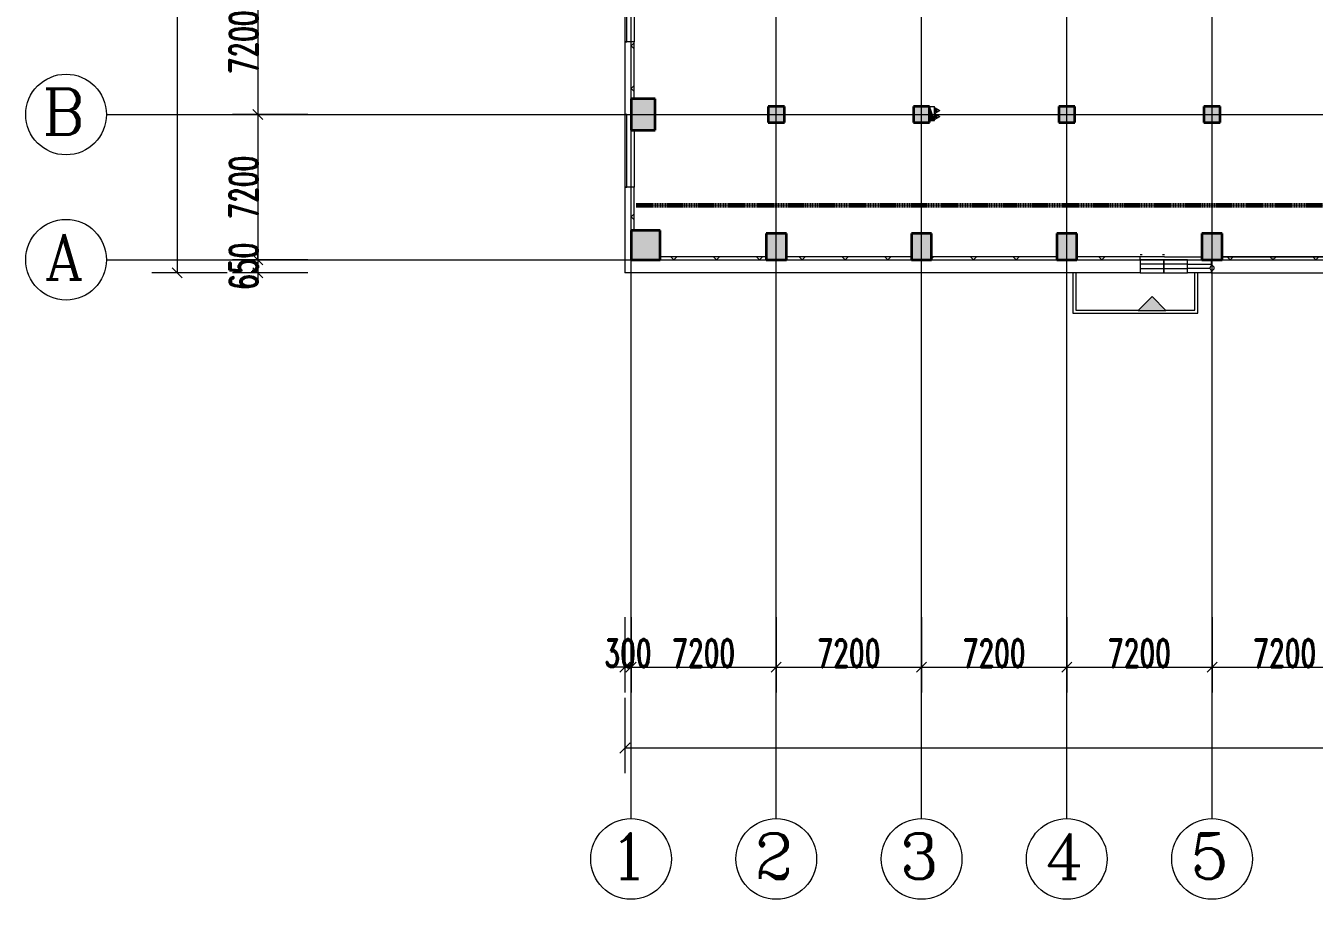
# Model space of a CAD drawing. Header units: millimetres. Extents: x -172041 to 399210, y -31706 to 192400.
# Drawn here: x -30000 to 33864, y -31706 to 11600 of the extents above; entities that cross this region are included whole.
import ezdxf

# ---------------------------------------------------------------- set-up
doc = ezdxf.new("R2010")
doc.units = ezdxf.units.MM
for name, pattern in [('1_1', [2, 1, -1]), ('划线', [6.36, 3.18, -3.18]), ('轴网线', [22.04, 18.38, -1.83, 0, -1.83])]:
    doc.linetypes.add(name, pattern=pattern)
doc.layers.get('0').update_dxf_attribs({"color": 8})
doc.layers.get('Defpoints').update_dxf_attribs({"color": 8})
for name, color, linetype, lineweight in [('A-ANNO-DIMS', 8, 'Continuous', 9), ('A-ANNO-NOTE', 8, 'Continuous', 5), ('A-AREA', 8, 'Continuous', 5), ('A-DETL-GENF', 8, 'Continuous', 18), ('A-GENM', 8, 'Continuous', 5), ('A-GLAZ', 8, 'Continuous', 5), ('A-WALL', 8, 'Continuous', 5), ('A-WALL-FNSH', 8, 'Continuous', 9), ('A-WALL-PATT', 8, 'Continuous', 9), ('M-EQPM', 8, 'Continuous', 5), ('P-PIPE', 8, 'Continuous', 5), ('Q-CASE', 8, '1_1', 5), ('S-COLS', 8, 'Continuous', 5), ('S-GRID', 8, 'Continuous', 9), ('S-GRID-IDEN', 8, 'Continuous', 9)]:
    doc.layers.add(name, color=color, linetype=linetype, lineweight=lineweight)
doc.styles.add('RomanC', font='romanc__.ttf', dxfattribs={"height": 2250})
doc.styles.add('RomanD_3', font='romand__.ttf', dxfattribs={"width": 0.65, "height": 1400})
doc.dimstyles.new('第一_二道尺寸线', dxfattribs={"dimscale": 304.8, "dimtxt": 1405.004626, "dimasz": 1.64042, "dimexe": 4.10105, "dimexo": 0.0625, "dimgap": 0, "dimtad": 1, "dimdec": 0, "dimzin": 0, "dimdsep": 46, "dimtxsty": 'RomanD_3', "dimblk1": 'OBLIQUE', "dimblk2": 'OBLIQUE', "dimsah": 1, "dimcen": 0.09, "dimazin": 0, "dimtfac": 1, "dimtdec": 4, "dimtix": 1, "dimtmove": 0, "dimatfit": 3, "dimfxl": 8.2021, "dimfxlon": 1, "dimtvp": 1, "dimtolj": 1, "dimtzin": 0, "dimlwd": 18, "dimlwe": 18, "dimarcsym": 2})
pattern_1 = [(45, (-5e-09, 2e-10), (-1060.66, 1060.66), []), (135, (-5e-09, 2e-10), (-1060.66, -1060.66), [])]

# ---------------------------------------------------------------- blocks, each defined once
blk = doc.blocks.new('X-AR-F3-00-W-002_HLP2_rvt-1-LAY-2F-1_500-A')
at = {"layer": 'P-PIPE', "color": 96, "true_color": 0x007f00}
for start, end in [(0, 180), (180, 360)]:
    blk.add_arc((28800, -411), 110, start, end, dxfattribs=at)
blk = doc.blocks.new('X-ST-F3-02-C-001_HLP2_rvt-1-LAY-2F-1_500-A')
at = {"layer": 'S-COLS', "true_color": 0xc0c0c0}
for points in [[(250, 6425), (1200, 6425), (1200, 7975), (0, 7975), (0, 6425), (171, 6425)], [(7600, 6800), (7600, 7600), (6800, 7600), (6800, 6800)], [(14000, 6800), (14800, 6800), (14800, 7600), (14000, 7600), (14000, 7047)], [(22000, 6800), (22000, 7600), (21200, 7600), (21200, 6800)], [(29200, 6800), (29200, 7600), (28400, 7600), (28400, 6800)], [(1450, 0), (1450, 1450), (0, 1450), (0, 0)], [(6700, 0), (7700, 0), (7700, 1300), (6700, 1300), (6700, 111)], [(13900, 0), (14900, 0), (14900, 1300), (13900, 1300), (13900, 68)], [(22100, 0), (22100, 1300), (21100, 1300), (21100, 0)], [(29300, 0), (29300, 1300), (28300, 1300), (28300, 0), (28760, 0)]]:
    blk.add_hatch(color=9, dxfattribs=at).paths.add_polyline_path(points, flags=0)
at = {"layer": 'S-COLS', "color": 7, "lineweight": 35}
for p, q in [((1200, 7975), (0, 7975)), ((0, 7975), (0, 6425)), ((1200, 6425), (1200, 7975)), ((7600, 7600), (6800, 7600)), ((6800, 7600), (6800, 6800)), ((7600, 6800), (7600, 7600)), ((14800, 7600), (14000, 7600)), ((14000, 7600), (14000, 6800)), ((14800, 6800), (14800, 7600)), ((22000, 7600), (21200, 7600)), ((21200, 7600), (21200, 6800)), ((22000, 6800), (22000, 7600)), ((29200, 7600), (28400, 7600)), ((28400, 7600), (28400, 6800)), ((29200, 6800), (29200, 7600)), ((0, 6425), (1200, 6425)), ((6800, 6800), (7600, 6800)), ((14000, 6800), (14800, 6800)), ((21200, 6800), (22000, 6800)), ((28400, 6800), (29200, 6800)), ((1450, 1450), (0, 1450)), ((0, 1450), (0, 0)), ((1450, 0), (1450, 1450)), ((7700, 1300), (6700, 1300)), ((6700, 1300), (6700, 0)), ((7700, 0), (7700, 1300)), ((14900, 1300), (13900, 1300)), ((13900, 1300), (13900, 0)), ((14900, 0), (14900, 1300)), ((22100, 1300), (21100, 1300)), ((21100, 1300), (21100, 0)), ((22100, 0), (22100, 1300)), ((29300, 1300), (28300, 1300)), ((28300, 1300), (28300, 0)), ((29300, 0), (29300, 1300)), ((0, 0), (1450, 0)), ((6700, 0), (7700, 0)), ((13900, 0), (14900, 0)), ((21100, 0), (22100, 0)), ((28300, 0), (29300, 0))]:
    blk.add_line(p, q, dxfattribs=at)
blk = doc.blocks.new('三列窗 - XC3612-4606075-LAY-2F-1_500-A')
at = {"layer": 'A-GLAZ'}
for p, q in [((-1760, 187), (-1760, 325)), ((-1760, 325), (-587, 325)), ((-1693, 108), (-587, 108)), ((-587, 325), (-587, -325)), ((587, 325), (-587, 325)), ((-587, 325), (-587, -325)), ((587, 108), (-587, 108)), ((587, 325), (587, -325)), ((1760, 325), (587, 325)), ((587, -325), (587, 325)), ((1760, 108), (587, 108)), ((1760, -325), (1760, 325)), ((-1760, -325), (-1760, -15)), ((-587, -108), (-1760, -108)), ((-587, -325), (-1300, -325)), ((-587, -108), (587, -108)), ((-587, -325), (587, -325)), ((587, -108), (1760, -108)), ((587, -325), (1760, -325))]:
    blk.add_line(p, q, dxfattribs=at)
blk = doc.blocks.new('混凝土雨棚1 - 混凝土雨棚-300mm-2000 2-4311657-LAY-2F-1_500-A')
at = {"layer": 'Q-CASE'}
for p, q in [((3100, 2000), (-3100, 2000)), ((-3100, 2000), (-3100, 1)), ((3100, 0), (3100, 2000))]:
    blk.add_line(p, q, dxfattribs=at)
at = {"layer": 'Q-CASE', "linetype": 'Continuous'}
for p, q in [((3100, 2000), (-3100, 2000)), ((-3100, 2000), (-3100, 1)), ((3100, 0), (3100, 2000)), ((-1496, 1850), (-2950, 1850)), ((-2950, 1850), (-2950, 1)), ((2950, 1850), (-157, 1850)), ((2950, 0), (2950, 1850)), ((-240, 0), (3100, 0))]:
    blk.add_line(p, q, dxfattribs=at)
blk = doc.blocks.new('单扇固定窗 - C1212-4882769-LAY-2F-1_500-A')
at = {"layer": 'A-GLAZ'}
for p, q in [((-600, -55), (-500, -55)), ((500, -55), (600, -55))]:
    blk.add_line(p, q, dxfattribs=at)
blk = doc.blocks.new('室内消火栓箱_带灭火器__左右式_ - SG24D65-P-4294461-LAY-2F-1_500-A')
at = {"layer": 'A-DETL-GENF', "lineweight": 5}
blk.add_hatch(color=256, dxfattribs=at).paths.add_polyline_path([(-350, 0), (-350, -240), (350, 0), (200, 0)], flags=0)
h = blk.add_hatch(color=256, dxfattribs=at)
h.paths.add_polyline_path([(-195, -370), (-105, -370), (-105, -280), (-195, -280)], flags=0)
h.paths.add_polyline_path([(105, -280), (105, -370), (195, -370), (195, -280)], flags=0)
for p, q in [((-350, -240), (350, 0)), ((-350, -240), (-350, 0)), ((-350, 0), (-350, -240)), ((-350, -240), (350, 0)), ((-350, -240), (350, -240)), ((-300, -240), (-150, -500)), ((-105, -280), (-195, -280)), ((-195, -280), (-195, -370)), ((-195, -370), (-105, -370)), ((0, -240), (-150, -500)), ((-105, -370), (-105, -280)), ((0, -240), (150, -500)), ((195, -280), (105, -280)), ((105, -280), (105, -370)), ((105, -370), (195, -370)), ((300, -240), (150, -500)), ((195, -370), (195, -280))]:
    blk.add_line(p, q, dxfattribs=at)
at = {"layer": 'M-EQPM'}
blk.add_line((350, 0), (350, -240), dxfattribs=at)
blk = doc.blocks.new('穿孔铝板 - 穿孔铝板-2F-4830806-LAY-2F-1_500-A')
at = {"layer": 'A-GENM'}
for p, q in [((1925, 150), (-1675, 150)), ((-1675, 150), (-1675, 50)), ((-1675, 50), (1925, 50)), ((1925, 50), (1925, 150))]:
    blk.add_line(p, q, dxfattribs=at)
blk = doc.blocks.new('轴网 - 宽度系数 1_0-670626-LAY-2F-1_500-A')
at = {"layer": 'S-GRID-IDEN'}
blk.add_circle((0, 0), 4, dxfattribs=at)
blk = doc.blocks.new('_Oblique')
at = {"color": 0, "linetype": 'ByBlock', "lineweight": -2}
blk.add_line((-0.5, -0.5), (0.5, 0.5), dxfattribs=at)
blk = doc.blocks.new('DIMBLOCK58-LAY-2F-1_500-A')
at = {"layer": 'A-ANNO-DIMS', "color": 0, "lineweight": 18, "transparency": 16777216}
for p, q in [((-16019.05, 14400), (-19750, 14400)), ((-18500, 14400), (-18500, 7200)), ((-16019.05, 7200), (-19750, 7200))]:
    blk.add_line(p, q, dxfattribs=at)
at = {"layer": 'Defpoints', "color": 0, "transparency": 16777216}
for p in [(-16000, 14400), (-18500, 7200), (-16000, 7200)]:
    blk.add_point(p, dxfattribs=at)
at = {"layer": 'A-ANNO-DIMS', "color": 0, "lineweight": 18, "transparency": 16777216, "xscale": 500.0000000000001, "yscale": 500.0000000000001, "zscale": 500.0000000000001}
for p, rotation in [((-18500, 14400), 90), ((-18500, 7200), 270)]:
    blk.add_blockref('_Oblique', p, dxfattribs=dict(at, rotation=rotation))
at = {"layer": 'A-ANNO-DIMS', "color": 0, "lineweight": 18, "transparency": 16777216, "insert": (-19200, 10800), "char_height": 1400, "width": 3890.782, "attachment_point": 5, "rotation": 90, "style": 'RomanD_3'}
blk.add_mtext('\\A1;7200', dxfattribs=at)
blk = doc.blocks.new('DIMBLOCK59-LAY-2F-1_500-A')
at = {"layer": 'A-ANNO-DIMS', "color": 0, "lineweight": 18, "transparency": 16777216}
for p, q in [((-16019.05, 7200), (-19750, 7200)), ((-18500, 7200), (-18500, 0)), ((-16019.05, 0), (-19750, 0))]:
    blk.add_line(p, q, dxfattribs=at)
at = {"layer": 'Defpoints', "color": 0, "transparency": 16777216}
for p in [(-16000, 7200), (-18500, 0), (-16000, 0)]:
    blk.add_point(p, dxfattribs=at)
at = {"layer": 'A-ANNO-DIMS', "color": 0, "lineweight": 18, "transparency": 16777216, "xscale": 500.0000000000001, "yscale": 500.0000000000001, "zscale": 500.0000000000001}
for p, rotation in [((-18500, 7200), 90), ((-18500, 0), 270)]:
    blk.add_blockref('_Oblique', p, dxfattribs=dict(at, rotation=rotation))
at = {"layer": 'A-ANNO-DIMS', "color": 0, "lineweight": 18, "transparency": 16777216, "insert": (-19200, 3600), "char_height": 1400, "width": 3890.782, "attachment_point": 5, "rotation": 90, "style": 'RomanD_3'}
blk.add_mtext('\\A1;7200', dxfattribs=at)
blk = doc.blocks.new('DIMBLOCK60-LAY-2F-1_500-A')
at = {"layer": 'A-ANNO-DIMS', "color": 0, "lineweight": 18, "transparency": 16777216}
for p, q in [((-18500, 0), (-18500, 500)), ((-16019.05, 0), (-19750, 0)), ((-18500, 0), (-18500, -650)), ((-16019.05, -650), (-19750, -650)), ((-18500, -650), (-18500, -1150))]:
    blk.add_line(p, q, dxfattribs=at)
at = {"layer": 'Defpoints', "color": 0, "transparency": 16777216}
for p in [(-16000, 0), (-18500, -650), (-16000, -650)]:
    blk.add_point(p, dxfattribs=at)
at = {"layer": 'A-ANNO-DIMS', "color": 0, "lineweight": 18, "transparency": 16777216, "xscale": 500.0000000000001, "yscale": 500.0000000000001, "zscale": 500.0000000000001}
for p, rotation in [((-18500, 0), 270), ((-18500, -650), 90)]:
    blk.add_blockref('_Oblique', p, dxfattribs=dict(at, rotation=rotation))
at = {"layer": 'A-ANNO-DIMS', "color": 0, "lineweight": 18, "transparency": 16777216, "insert": (-19200, -325), "char_height": 1400, "width": 2918.0865, "attachment_point": 5, "rotation": 90, "style": 'RomanD_3'}
blk.add_mtext('\\A1;650', dxfattribs=at)
blk = doc.blocks.new('DIMBLOCK127-LAY-2F-1_500-A')
at = {"layer": 'A-ANNO-DIMS', "color": 0, "lineweight": 18, "transparency": 16777216}
for p, q in [((-20019.05, 159050), (-23750, 159050)), ((-22500, 159050), (-22500, -650)), ((-20019.05, -650), (-23750, -650))]:
    blk.add_line(p, q, dxfattribs=at)
at = {"layer": 'Defpoints', "color": 0, "transparency": 16777216}
for p in [(-20000, 159050), (-22500, -650), (-20000, -650)]:
    blk.add_point(p, dxfattribs=at)
at = {"layer": 'A-ANNO-DIMS', "color": 0, "lineweight": 18, "transparency": 16777216, "xscale": 500.0000000000001, "yscale": 500.0000000000001, "zscale": 500.0000000000001}
for p, rotation in [((-22500, 159050), 90), ((-22500, -650), 270)]:
    blk.add_blockref('_Oblique', p, dxfattribs=dict(at, rotation=rotation))
at = {"layer": 'A-ANNO-DIMS', "color": 0, "lineweight": 18, "transparency": 16777216, "insert": (-23200, 79200), "char_height": 1400, "width": 5836.1731, "attachment_point": 5, "rotation": 90, "style": 'RomanD_3'}
blk.add_mtext('\\A1;159700', dxfattribs=at)
blk = doc.blocks.new('DIMBLOCK129-LAY-2F-1_500-A')
at = {"layer": 'A-ANNO-DIMS', "color": 0, "lineweight": 18, "transparency": 16777216}
for p, q in [((-300, -17725.274274), (-300, -21456.224274)), ((0, -17725.274274), (0, -21456.224274)), ((-300, -20206.224274), (-800, -20206.224274)), ((-300, -20206.224274), (0, -20206.224274)), ((0, -20206.224274), (500, -20206.224274))]:
    blk.add_line(p, q, dxfattribs=at)
at = {"layer": 'Defpoints', "color": 0, "transparency": 16777216}
for p in [(-300, -17706.224274), (0, -17706.224274), (0, -20206.224274)]:
    blk.add_point(p, dxfattribs=at)
at = {"layer": 'A-ANNO-DIMS', "color": 0, "lineweight": 18, "transparency": 16777216, "xscale": 500.0000000000001, "yscale": 500.0000000000001, "zscale": 500.0000000000001}
blk.add_blockref('_Oblique', (-300, -20206.224274), dxfattribs=at)
at = {"layer": 'A-ANNO-DIMS', "color": 0, "lineweight": 18, "transparency": 16777216, "xscale": 500.0000000000001, "yscale": 500.0000000000001, "zscale": 500.0000000000001, "rotation": 180}
blk.add_blockref('_Oblique', (0, -20206.224274), dxfattribs=at)
at = {"layer": 'A-ANNO-DIMS', "color": 0, "lineweight": 18, "transparency": 16777216, "insert": (-150, -19506.224274), "char_height": 1400, "width": 2918.0865318, "attachment_point": 5, "style": 'RomanD_3'}
blk.add_mtext('\\A1;300', dxfattribs=at)
blk = doc.blocks.new('DIMBLOCK130-LAY-2F-1_500-A')
at = {"layer": 'A-ANNO-DIMS', "color": 0, "lineweight": 18, "transparency": 16777216}
for p, q in [((0, -17725.274274), (0, -21456.224274)), ((7200, -17725.274274), (7200, -21456.224274)), ((0, -20206.224274), (7200, -20206.224274))]:
    blk.add_line(p, q, dxfattribs=at)
at = {"layer": 'Defpoints', "color": 0, "transparency": 16777216}
for p in [(0, -17706.224274), (7200, -17706.224274), (7200, -20206.224274)]:
    blk.add_point(p, dxfattribs=at)
at = {"layer": 'A-ANNO-DIMS', "color": 0, "lineweight": 18, "transparency": 16777216, "xscale": 500.0000000000001, "yscale": 500.0000000000001, "zscale": 500.0000000000001, "rotation": 180}
blk.add_blockref('_Oblique', (0, -20206.224274), dxfattribs=at)
at = {"layer": 'A-ANNO-DIMS', "color": 0, "lineweight": 18, "transparency": 16777216, "xscale": 500.0000000000001, "yscale": 500.0000000000001, "zscale": 500.0000000000001}
blk.add_blockref('_Oblique', (7200, -20206.224274), dxfattribs=at)
at = {"layer": 'A-ANNO-DIMS', "color": 0, "lineweight": 18, "transparency": 16777216, "insert": (3600, -19506.224274), "char_height": 1400, "width": 3890.7820424, "attachment_point": 5, "style": 'RomanD_3'}
blk.add_mtext('\\A1;7200', dxfattribs=at)
blk = doc.blocks.new('DIMBLOCK131-LAY-2F-1_500-A')
at = {"layer": 'A-ANNO-DIMS', "color": 0, "lineweight": 18, "transparency": 16777216}
for p, q in [((7200, -17725.274274), (7200, -21456.224274)), ((14400, -17725.274274), (14400, -21456.224274)), ((7200, -20206.224274), (14400, -20206.224274))]:
    blk.add_line(p, q, dxfattribs=at)
at = {"layer": 'Defpoints', "color": 0, "transparency": 16777216}
for p in [(7200, -17706.224274), (14400, -17706.224274), (14400, -20206.224274)]:
    blk.add_point(p, dxfattribs=at)
at = {"layer": 'A-ANNO-DIMS', "color": 0, "lineweight": 18, "transparency": 16777216, "xscale": 500.0000000000001, "yscale": 500.0000000000001, "zscale": 500.0000000000001, "rotation": 180}
blk.add_blockref('_Oblique', (7200, -20206.224274), dxfattribs=at)
at = {"layer": 'A-ANNO-DIMS', "color": 0, "lineweight": 18, "transparency": 16777216, "xscale": 500.0000000000001, "yscale": 500.0000000000001, "zscale": 500.0000000000001}
blk.add_blockref('_Oblique', (14400, -20206.224274), dxfattribs=at)
at = {"layer": 'A-ANNO-DIMS', "color": 0, "lineweight": 18, "transparency": 16777216, "insert": (10800, -19506.224274), "char_height": 1400, "width": 3890.7820424, "attachment_point": 5, "style": 'RomanD_3'}
blk.add_mtext('\\A1;7200', dxfattribs=at)
blk = doc.blocks.new('DIMBLOCK132-LAY-2F-1_500-A')
at = {"layer": 'A-ANNO-DIMS', "color": 0, "lineweight": 18, "transparency": 16777216}
for p, q in [((14400, -17725.274274), (14400, -21456.224274)), ((21600, -17725.274274), (21600, -21456.224274)), ((14400, -20206.224274), (21600, -20206.224274))]:
    blk.add_line(p, q, dxfattribs=at)
at = {"layer": 'Defpoints', "color": 0, "transparency": 16777216}
for p in [(14400, -17706.224274), (21600, -17706.224274), (21600, -20206.224274)]:
    blk.add_point(p, dxfattribs=at)
at = {"layer": 'A-ANNO-DIMS', "color": 0, "lineweight": 18, "transparency": 16777216, "xscale": 500.0000000000001, "yscale": 500.0000000000001, "zscale": 500.0000000000001, "rotation": 180}
blk.add_blockref('_Oblique', (14400, -20206.224274), dxfattribs=at)
at = {"layer": 'A-ANNO-DIMS', "color": 0, "lineweight": 18, "transparency": 16777216, "xscale": 500.0000000000001, "yscale": 500.0000000000001, "zscale": 500.0000000000001}
blk.add_blockref('_Oblique', (21600, -20206.224274), dxfattribs=at)
at = {"layer": 'A-ANNO-DIMS', "color": 0, "lineweight": 18, "transparency": 16777216, "insert": (18000, -19506.224274), "char_height": 1400, "width": 3890.7820424, "attachment_point": 5, "style": 'RomanD_3'}
blk.add_mtext('\\A1;7200', dxfattribs=at)
blk = doc.blocks.new('DIMBLOCK133-LAY-2F-1_500-A')
at = {"layer": 'A-ANNO-DIMS', "color": 0, "lineweight": 18, "transparency": 16777216}
for p, q in [((21600, -17725.274274), (21600, -21456.224274)), ((28800, -17725.274274), (28800, -21456.224274)), ((21600, -20206.224274), (28800, -20206.224274))]:
    blk.add_line(p, q, dxfattribs=at)
at = {"layer": 'Defpoints', "color": 0, "transparency": 16777216}
for p in [(21600, -17706.224274), (28800, -17706.224274), (28800, -20206.224274)]:
    blk.add_point(p, dxfattribs=at)
at = {"layer": 'A-ANNO-DIMS', "color": 0, "lineweight": 18, "transparency": 16777216, "xscale": 500.0000000000001, "yscale": 500.0000000000001, "zscale": 500.0000000000001, "rotation": 180}
blk.add_blockref('_Oblique', (21600, -20206.224274), dxfattribs=at)
at = {"layer": 'A-ANNO-DIMS', "color": 0, "lineweight": 18, "transparency": 16777216, "xscale": 500.0000000000001, "yscale": 500.0000000000001, "zscale": 500.0000000000001}
blk.add_blockref('_Oblique', (28800, -20206.224274), dxfattribs=at)
at = {"layer": 'A-ANNO-DIMS', "color": 0, "lineweight": 18, "transparency": 16777216, "insert": (25200, -19506.224274), "char_height": 1400, "width": 3890.7820424, "attachment_point": 5, "style": 'RomanD_3'}
blk.add_mtext('\\A1;7200', dxfattribs=at)
blk = doc.blocks.new('DIMBLOCK134-LAY-2F-1_500-A')
at = {"layer": 'A-ANNO-DIMS', "color": 0, "lineweight": 18, "transparency": 16777216}
for p, q in [((28800, -17725.274274), (28800, -21456.224274)), ((36000, -17725.274274), (36000, -21456.224274)), ((28800, -20206.224274), (36000, -20206.224274))]:
    blk.add_line(p, q, dxfattribs=at)
at = {"layer": 'Defpoints', "color": 0, "transparency": 16777216}
for p in [(28800, -17706.224274), (36000, -17706.224274), (36000, -20206.224274)]:
    blk.add_point(p, dxfattribs=at)
at = {"layer": 'A-ANNO-DIMS', "color": 0, "lineweight": 18, "transparency": 16777216, "xscale": 500.0000000000001, "yscale": 500.0000000000001, "zscale": 500.0000000000001, "rotation": 180}
blk.add_blockref('_Oblique', (28800, -20206.224274), dxfattribs=at)
at = {"layer": 'A-ANNO-DIMS', "color": 0, "lineweight": 18, "transparency": 16777216, "xscale": 500.0000000000001, "yscale": 500.0000000000001, "zscale": 500.0000000000001}
blk.add_blockref('_Oblique', (36000, -20206.224274), dxfattribs=at)
at = {"layer": 'A-ANNO-DIMS', "color": 0, "lineweight": 18, "transparency": 16777216, "insert": (32400, -19506.224274), "char_height": 1400, "width": 3890.7820424, "attachment_point": 5, "style": 'RomanD_3'}
blk.add_mtext('\\A1;7200', dxfattribs=at)
blk = doc.blocks.new('DIMBLOCK170-LAY-2F-1_500-A')
at = {"layer": 'A-ANNO-DIMS', "color": 0, "lineweight": 18, "transparency": 16777216}
for p, q in [((-300, -21725.274274), (-300, -25456.224274)), ((293100, -21725.274274), (293100, -25456.224274)), ((-300, -24206.224274), (293100, -24206.224274))]:
    blk.add_line(p, q, dxfattribs=at)
at = {"layer": 'Defpoints', "color": 0, "transparency": 16777216}
for p in [(-300, -21706.224274), (293100, -21706.224274), (293100, -24206.224274)]:
    blk.add_point(p, dxfattribs=at)
at = {"layer": 'A-ANNO-DIMS', "color": 0, "lineweight": 18, "transparency": 16777216, "xscale": 500.0000000000001, "yscale": 500.0000000000001, "zscale": 500.0000000000001, "rotation": 180}
blk.add_blockref('_Oblique', (-300, -24206.224274), dxfattribs=at)
at = {"layer": 'A-ANNO-DIMS', "color": 0, "lineweight": 18, "transparency": 16777216, "xscale": 500.0000000000001, "yscale": 500.0000000000001, "zscale": 500.0000000000001}
blk.add_blockref('_Oblique', (293100, -24206.224274), dxfattribs=at)
at = {"layer": 'A-ANNO-DIMS', "color": 0, "lineweight": 18, "transparency": 16777216, "insert": (146400, -23506.224274), "char_height": 1400, "width": 5836.1730636, "attachment_point": 5, "style": 'RomanD_3'}
blk.add_mtext('\\A1;293400', dxfattribs=at)

msp = doc.modelspace()

# ---------------------------------------------------------------- hatches: boundary and pattern name
at = {"layer": 'A-ANNO-NOTE'}
msp.add_hatch(color=256, dxfattribs=at).paths.add_polyline_path([(25240, -2520), (26516, -2520), (25826.7, -1830.7), (25137.3, -2520)], flags=0)
at = {"layer": 'A-WALL-PATT', "lineweight": 5}
h = msp.add_hatch(dxfattribs=at)
h.set_pattern_fill('FP_12', color=256, style=0, pattern_type=2)
h.set_pattern_definition(pattern_1)
h.paths.add_polyline_path([(56.5, 1450), (150, 1450), (150, 3600), (0, 3600), (0, 1450)], flags=0)
h.paths.add_polyline_path([(0, 7975), (150, 7975), (150, 10800), (0, 10800), (0, 8075)], flags=0)
h.paths.add_polyline_path([(150, 15175), (150, 20825), (0, 20825), (0, 15175), (144.6, 15175)], flags=0)
h.paths.add_polyline_path([(0, 29575), (150, 29575), (150, 35225), (0, 35225)], flags=0)
h.paths.add_polyline_path([(1, 39560), (150, 39560), (150, 42475), (0, 42475), (0, 39560)], flags=0)
h.paths.add_polyline_path([(150, 43925), (150, 49675), (0, 49675), (0, 43925), (131.9, 43925)], flags=0)
h.paths.add_polyline_path([(101.9, 51125), (150, 51125), (150, 56825), (0, 56825), (0, 51125)], flags=0)
h.paths.add_polyline_path([(71.8, 58375), (150, 58375), (150, 64025), (0, 64025), (0, 58375)], flags=0)
h.paths.add_polyline_path([(42.1, 65525), (150, 65525), (150, 71275), (0, 71275), (0, 65525)], flags=0)
h.paths.add_polyline_path([(1, 72775), (150, 72775), (150, 75640), (0, 75640), (0, 72775)], flags=0)
h.paths.add_polyline_path([(0, 79975), (150, 79975), (150, 85625), (0, 85625)], flags=0)
h.paths.add_polyline_path([(150, 87125), (150, 92875), (0, 92875), (0, 87125), (67.3, 87125)], flags=0)
h = msp.add_hatch(dxfattribs=at)
h.set_pattern_fill('FP_12', color=256, style=0, pattern_type=2)
h.set_pattern_definition(pattern_1)
h.paths.add_polyline_path([(130100, 0), (136300, 0), (136300, 150), (130100, 150), (130100, 88.6)], flags=0)
h.paths.add_polyline_path([(3121.1, 0), (6700, 0), (6700, 150), (1450, 150), (1450, 0)], flags=0)
h.paths.add_polyline_path([(7700, 0), (13900, 0), (13900, 150), (7700, 150), (7700, 104.9)], flags=0)
h.paths.add_polyline_path([(14900, 0), (21100, 0), (21100, 150), (14900, 150), (14900, 61.8)], flags=0)
h.paths.add_polyline_path([(22100, 0), (25240, 1), (25240, 150), (22100, 150), (22100, 18.8)], flags=0)
h.paths.add_polyline_path([(29300, 0), (35500, 0), (35500, 150), (29300, 150), (29300, 3.2)], flags=0)
h.paths.add_polyline_path([(241056.2, 0), (244175, 0), (244175, 150), (238100, 150), (238100, 0)], flags=0)
h.paths.add_polyline_path([(36500, 0), (42700, 0), (42700, 150), (36500, 150), (36500, 45.9)], flags=0)
h.paths.add_polyline_path([(43700, 0), (49900, 0), (49900, 150), (43700, 150), (43700, 88.6)], flags=0)
h.paths.add_polyline_path([(233846.1, 0), (237100, 0), (237100, 150), (230900, 150), (230900, 0)], flags=0)
h.paths.add_polyline_path([(50900, 0), (54040, 1), (54040, 150), (50900, 150), (50900, 131.4)], flags=0)
h.paths.add_polyline_path([(58100, 0), (64300, 0), (64300, 150), (58100, 150), (58100, 3.2)], flags=0)
h.paths.add_polyline_path([(226840, 0), (226840, 150), (223700, 150), (223700, 0), (226635.9, 0)], flags=0)
h.paths.add_polyline_path([(65300, 0), (71500, 0), (71500, 150), (65300, 150), (65300, 45.9)], flags=0)
h.paths.add_polyline_path([(72500, 0), (78700, 0), (78700, 150), (72500, 150), (72500, 88.6)], flags=0)
h.paths.add_polyline_path([(222700, 0), (222700, 150), (216500, 150), (216500, 0), (219425.8, 0)], flags=0)
h.paths.add_polyline_path([(79700, 0), (82840, 1), (82840, 150), (79700, 150), (79700, 131.4)], flags=0)
h.paths.add_polyline_path([(86900, 0), (93100, 0), (93100, 150), (86900, 150), (86900, 3.2)], flags=0)
h.paths.add_polyline_path([(215500, 0), (215500, 150), (209300, 150), (209300, 0), (212215.6, 0)], flags=0)
h.paths.add_polyline_path([(94100, 0), (100300, 0), (100300, 150), (94100, 150), (94100, 45.9)], flags=0)
h.paths.add_polyline_path([(101300, 0), (107500, 0), (107500, 150), (101300, 150), (101300, 88.6)], flags=0)
h.paths.add_polyline_path([(208300, 0), (208300, 150), (202100, 150), (202100, 0), (205005.5, 0)], flags=0)
h.paths.add_polyline_path([(108500, 0), (111640, 1), (111640, 150), (108500, 150), (108500, 131.4)], flags=0)
h.paths.add_polyline_path([(115700, 0), (121900, 0), (121900, 150), (115700, 150), (115700, 3.2)], flags=0)
h.paths.add_polyline_path([(197795.3, 0), (198040, 1), (198040, 150), (194900, 150), (194900, 0)], flags=0)
h.paths.add_polyline_path([(122900, 0), (129100, 0), (129100, 150), (122900, 150), (122900, 45.9)], flags=0)
h.paths.add_polyline_path([(193900, 0), (193900, 150), (187700, 150), (187700, 0), (190585.2, 0)], flags=0)
h.paths.add_polyline_path([(186700, 0), (186700, 150), (180500, 150), (180500, 0), (183375, 0)], flags=0)
h.paths.add_polyline_path([(137300, 0), (140440, 1), (140440, 150), (137300, 150), (137300, 131.4)], flags=0)
h.paths.add_polyline_path([(144500, 0), (150700, 0), (150700, 150), (144500, 150), (144500, 3.2)], flags=0)
h.paths.add_polyline_path([(179500, 0), (179500, 150), (173300, 150), (173300, 0), (176164.8, 0)], flags=0)
h.paths.add_polyline_path([(151700, 0), (157900, 0), (157900, 150), (151700, 150), (151700, 45.9)], flags=0)
h.paths.add_polyline_path([(158900, 0), (165100, 0), (165100, 150), (158900, 150), (158900, 88.6)], flags=0)
h.paths.add_polyline_path([(166100, 0), (169240, 1), (169240, 150), (166100, 150), (166100, 131.4)], flags=0)

# ---------------------------------------------------------------- linework, layer by layer
at = {"layer": 'A-ANNO-NOTE', "lineweight": 18}
for p, q in [((25826.7, -1830.7), (25137.3, -2520)), ((26516, -2520), (25826.7, -1830.7)), ((25137.3, -2520), (26516, -2520))]:
    msp.add_line(p, q, dxfattribs=at)
at = {"layer": 'A-AREA', "linetype": '划线', "lineweight": 60}
msp.add_line((250, 2700), (61530.8, 2700), dxfattribs=at)
at = {"layer": 'A-WALL'}
for p, q in [((150, 13625), (150, 10800)), ((150, 6425), (150, 3600)), ((26440, 150), (25240, 150)), ((26440, 150), (28300, 150)), ((29300, 150), (35500, 150))]:
    msp.add_line(p, q, dxfattribs=at)
at = {"layer": 'A-WALL', "lineweight": 9}
for p, q in [((0, 7975), (0, 10800)), ((150, 10800), (0, 10800)), ((150, 7975), (150, 10800)), ((0, 1450), (0, 3600)), ((150, 3600), (0, 3600)), ((150, 1450), (150, 3600)), ((6700, 150), (1450, 150)), ((13900, 150), (7700, 150)), ((21100, 150), (14900, 150)), ((25240, 150), (22100, 150)), ((25240, 1), (25240, 150)), ((35500, 150), (29300, 150)), ((1450, 0), (6700, 0)), ((7700, 0), (13900, 0)), ((14900, 0), (21100, 0)), ((22100, 0), (25240, 0)), ((29300, 0), (35500, 0))]:
    msp.add_line(p, q, dxfattribs=at)
at = {"layer": 'A-WALL-FNSH', "lineweight": 5}
for p, q in [((-300, 10800), (-300, 7200)), ((0, 10800), (-300, 10800)), ((-300, 7200), (0, 7200)), ((-300, 3600), (-300, -650)), ((0, 3600), (-300, 3600)), ((25240, -650), (-300, -650)), ((28760, -650), (54040, -650))]:
    msp.add_line(p, q, dxfattribs=at)
at = {"layer": 'S-GRID', "linetype": '轴网线'}
for p, q in [((0, -17706.2), (0, 174400)), ((7200, -17706.2), (7200, 174400)), ((14400, -17706.2), (14400, 174400)), ((21600, -17706.2), (21600, 174400)), ((28800, -17706.2), (28800, 174400)), ((-16000, 7200), (308800, 7200)), ((-16000, 0), (308800, 0))]:
    msp.add_line(p, q, dxfattribs=at)
at = {"layer": 'S-GRID'}
for p, q in [((-26000, 7200), (-16000, 7200)), ((-26000, 0), (-16000, 0)), ((0, -27706.2), (0, -17706.2)), ((7200, -27706.2), (7200, -17706.2)), ((14400, -27706.2), (14400, -17706.2)), ((21600, -27706.2), (21600, -17706.2)), ((28800, -27706.2), (28800, -17706.2))]:
    msp.add_line(p, q, dxfattribs=at)

# ---------------------------------------------------------------- block references
at = {"lineweight": 5}
for name in ['X-ST-F3-02-C-001_HLP2_rvt-1-LAY-2F-1_500-A', 'X-AR-F3-00-W-002_HLP2_rvt-1-LAY-2F-1_500-A']:
    msp.add_blockref(name, (0, 0), dxfattribs=at)
at = {"layer": 'A-GENM'}
for name, p, rotation in [('穿孔铝板 - 穿孔铝板-2F-4830806-LAY-2F-1_500-A', (-150, 12475), 89.99999999999973), ('穿孔铝板 - 穿孔铝板-2F-4830806-LAY-2F-1_500-A', (-150, 5275), 89.99999999999973), ('混凝土雨棚1 - 混凝土雨棚-300mm-2000 2-4311657-LAY-2F-1_500-A', (25000, -650), 180)]:
    msp.add_blockref(name, p, dxfattribs=dict(at, rotation=rotation))
at = {"layer": 'A-GLAZ', "rotation": 180}
for name, p in [('单扇固定窗 - C1212-4882769-LAY-2F-1_500-A', (25840, 195)), ('三列窗 - XC3612-4606075-LAY-2F-1_500-A', (27000, -325))]:
    msp.add_blockref(name, p, dxfattribs=at)
at = {"layer": 'M-EQPM', "rotation": 89.9999999999999}
msp.add_blockref('室内消火栓箱_带灭火器__左右式_ - SG24D65-P-4294461-LAY-2F-1_500-A', (14800, 7250), dxfattribs=at)
at = {"layer": 'S-GRID-IDEN', "xscale": 499.9999999999995, "yscale": 499.9999999999995, "zscale": 499.9999999999995, "rotation": 269.9999999999994}
for p in [(-28000, 7200), (-28000, 0)]:
    msp.add_blockref('轴网 - 宽度系数 1_0-670626-LAY-2F-1_500-A', p, dxfattribs=at)
at = {"layer": 'S-GRID-IDEN', "xscale": 499.9999999999995, "yscale": 499.9999999999995, "zscale": 499.9999999999995}
for p in [(0, -29706.2), (7200, -29706.2), (14400, -29706.2), (21600, -29706.2), (28800, -29706.2)]:
    msp.add_blockref('轴网 - 宽度系数 1_0-670626-LAY-2F-1_500-A', p, dxfattribs=at)

# ---------------------------------------------------------------- texts
at = {"layer": 'S-GRID-IDEN', "char_height": 2250, "attachment_point": 1, "style": 'RomanC'}
for s, insert, width in [('\\fRomanC|b0|i0|c134|p2|;B', (-29184, 8467), 2845.991), ('\\fRomanC|b0|i0|c134|p2|;A', (-29069, 1267), 2565.4), ('\\fRomanC|b0|i0|c134|p2|;1', (-1083.4, -28441.6), 2565.4), ('\\fRomanC|b0|i0|c134|p2|;2', (6116.6, -28441.6), 2565.4), ('\\fRomanC|b0|i0|c134|p2|;3', (13316.6, -28441.6), 2565.4), ('\\fRomanC|b0|i0|c134|p2|;4', (20516.6, -28441.6), 2565.4), ('\\fRomanC|b0|i0|c134|p2|;5', (27716.6, -28441.6), 2565.4)]:
    msp.add_mtext(s, dxfattribs=dict(at, insert=insert, width=width))

# ---------------------------------------------------------------- dimensions: what is measured, and where the dimension line sits
at = {"layer": 'A-ANNO-DIMS', "lineweight": 18}
for base, p1, p2, override, picture, middle in [((-22500, -650), (-20000, 159050), (-20000, -650), {"dimpost": '<>', "dimfxl": 159700}, 'DIMBLOCK127-LAY-2F-1_500-A', (-23200, 79200)), ((-18500, 7200), (-16000, 14400), (-16000, 7200), {"dimpost": '<>', "dimfxl": 7200}, 'DIMBLOCK58-LAY-2F-1_500-A', (-19200, 10800)), ((-18500, 0), (-16000, 7200), (-16000, 0), {"dimpost": '<>', "dimfxl": 7200}, 'DIMBLOCK59-LAY-2F-1_500-A', (-19200, 3600)), ((-18500, -650), (-16000, 0), (-16000, -650), {"dimpost": '<>', "dimfxl": 650}, 'DIMBLOCK60-LAY-2F-1_500-A', (-19200, -325))]:
    dim = msp.add_linear_dim(base=base, p1=p1, p2=p2, angle=90, dimstyle='第一_二道尺寸线', override=override, dxfattribs=at)
    dim.commit()
    dim.dimension.update_dxf_attribs({"geometry": picture, "text_midpoint": middle})
for base, p1, p2, override, picture, middle in [((0, -20206.2), (-300, -17706.2), (0, -17706.2), {"dimpost": '<>', "dimfxl": 300}, 'DIMBLOCK129-LAY-2F-1_500-A', (-150, -19506.2)), ((7200, -20206.2), (0, -17706.2), (7200, -17706.2), {"dimpost": '<>', "dimfxl": 7200}, 'DIMBLOCK130-LAY-2F-1_500-A', (3600, -19506.2)), ((14400, -20206.2), (7200, -17706.2), (14400, -17706.2), {"dimpost": '<>', "dimfxl": 7200}, 'DIMBLOCK131-LAY-2F-1_500-A', (10800, -19506.2)), ((21600, -20206.2), (14400, -17706.2), (21600, -17706.2), {"dimpost": '<>', "dimfxl": 7200}, 'DIMBLOCK132-LAY-2F-1_500-A', (18000, -19506.2)), ((28800, -20206.2), (21600, -17706.2), (28800, -17706.2), {"dimpost": '<>', "dimfxl": 7200}, 'DIMBLOCK133-LAY-2F-1_500-A', (25200, -19506.2)), ((36000, -20206.2), (28800, -17706.2), (36000, -17706.2), {"dimpost": '<>', "dimfxl": 7200}, 'DIMBLOCK134-LAY-2F-1_500-A', (32400, -19506.2)), ((293100, -24206.2), (-300, -21706.2), (293100, -21706.2), {"dimpost": '<>', "dimfxl": 293400}, 'DIMBLOCK170-LAY-2F-1_500-A', (146400, -23506.2))]:
    dim = msp.add_linear_dim(base=base, p1=p1, p2=p2, dimstyle='第一_二道尺寸线', override=override, dxfattribs=at)
    dim.commit()
    dim.dimension.update_dxf_attribs({"geometry": picture, "text_midpoint": middle})

doc.saveas('drawing.dxf')
